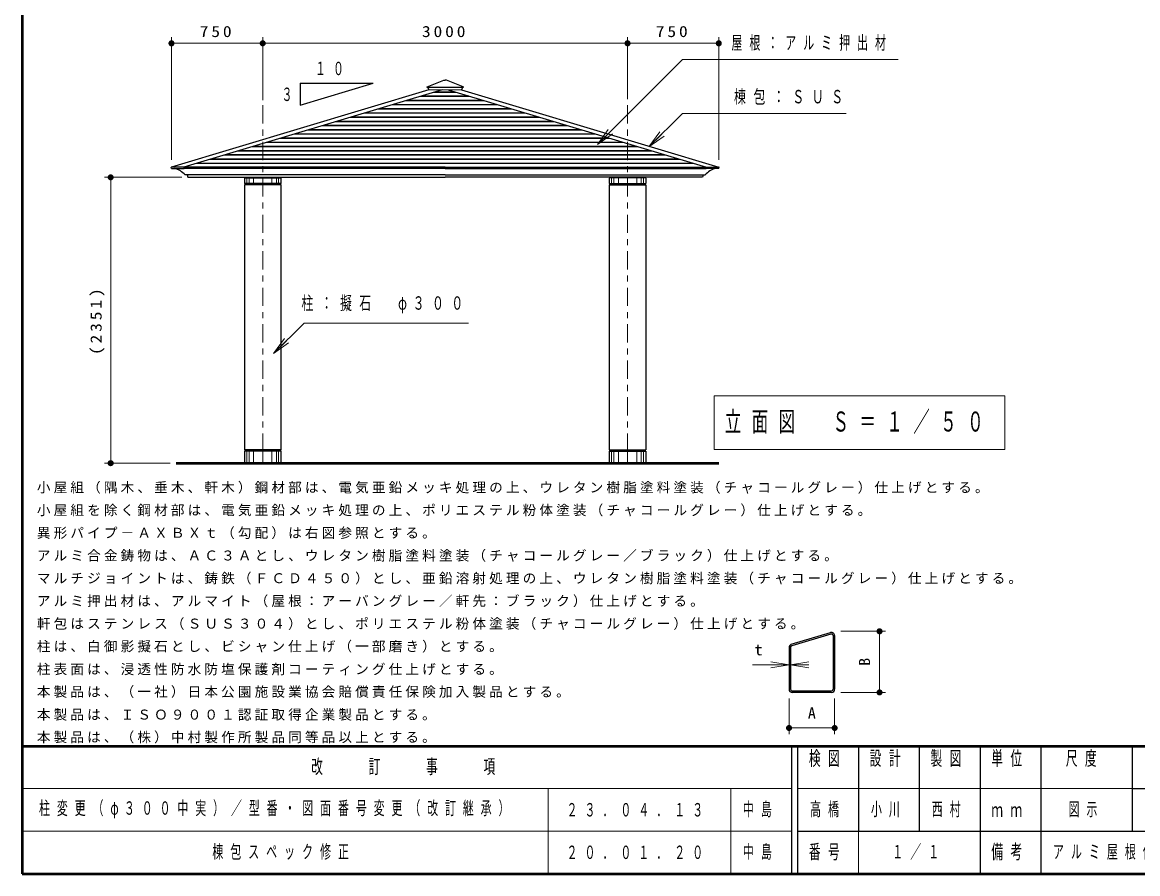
# Model space of a CAD drawing. Units: millimetres on the paper, with parts at other scales. Extents: x -365 to 0, y 0 to 257.
# Drawn here: x -365 to -181.6, y 0 to 140 of the extents above; entities that cross this region are included whole.
import ezdxf
from ezdxf.enums import TextEntityAlignment as Align

# ---------------------------------------------------------------- set-up
doc = ezdxf.new("R2010")
doc.units = ezdxf.units.MM
doc.linetypes.add('USER2', pattern=[6, 3, -1, 1, -1])
for name, color, linetype, lineweight in [('1_50', 7, 'Continuous', 25), ('CLASS1', 7, 'Continuous', 25), ('NAKAMURA図枠', 7, 'Continuous', 13)]:
    doc.layers.add(name, color=color, linetype=linetype, lineweight=lineweight)
doc.layers.add('99', color=7, linetype='Continuous')
doc.styles.add('ＭＳ ゴシック', font='')
doc.styles.get('ＭＳ ゴシック').set_extended_font_data('MS Gothic')

# ---------------------------------------------------------------- blocks, each defined once
blk = doc.blocks.new('filled_dot')
at = {"color": 0, "linetype": 'Continuous', "lineweight": -2, "const_width": 1.25}
blk.add_lwpolyline([(-0.625, 0, 1), (0.625, 0, 1)], format="xyb", close=True, dxfattribs=at)
blk = doc.blocks.new('open_arrow')
at = {"color": 0, "linetype": 'Continuous', "lineweight": -2}
blk.add_lwpolyline([(7.5, 1.25), (0, 0), (7.5, -1.25)], dxfattribs=at)

msp = doc.modelspace()

# ---------------------------------------------------------------- linework, layer by layer
at = {"layer": '1_50', "lineweight": 13}
for p, q in [((-340.467, 117.398), (-340.467, 137.569)), ((-325.467, 127.195), (-325.467, 137.569)), ((-265.467, 127.377), (-265.467, 137.569)), ((-250.467, 117.398), (-250.467, 137.569)), ((-340.467, 136.569), (-325.467, 136.569)), ((-325.467, 136.569), (-265.467, 136.569)), ((-265.467, 136.569), (-250.467, 136.569)), ((-270.432, 119.913), (-268.665, 122.388)), ((-270.432, 119.913), (-268.311, 122.034)), ((-267.958, 121.68), (-270.432, 119.913)), ((-261.951, 119.531), (-260.183, 122.005)), ((-261.951, 119.531), (-259.83, 121.652)), ((-259.476, 121.298), (-261.951, 119.531)), ((-338.778, 114.532), (-351.468, 114.532)), ((-350.468, 67.518), (-350.468, 114.532)), ((-328.096, 114.419), (-328.096, 113.518)), ((-327.721, 114.419), (-327.721, 113.518)), ((-326.971, 114.419), (-326.971, 113.518)), ((-325.471, 114.419), (-325.471, 113.518)), ((-323.971, 114.419), (-323.971, 113.518)), ((-323.221, 114.419), (-323.221, 113.518)), ((-322.846, 114.419), (-322.846, 113.518)), ((-268.093, 114.419), (-268.093, 113.518)), ((-267.718, 114.419), (-267.718, 113.518)), ((-266.968, 114.419), (-266.968, 113.518)), ((-265.468, 114.419), (-265.468, 113.518)), ((-263.968, 114.419), (-263.968, 113.518)), ((-263.218, 114.419), (-263.218, 113.518)), ((-262.843, 114.419), (-262.843, 113.518)), ((-323.676, 85.542), (-321.908, 88.017)), ((-323.676, 85.542), (-321.555, 87.663)), ((-321.201, 87.31), (-323.676, 85.542)), ((-251.229, 78.573), (-251.229, 69.773)), ((-203.429, 78.573), (-251.229, 78.573)), ((-203.429, 69.773), (-203.429, 78.573)), ((-251.229, 69.773), (-203.429, 69.773)), ((-328.096, 69.518), (-328.096, 67.518)), ((-327.721, 69.518), (-327.721, 67.518)), ((-326.971, 69.518), (-326.971, 67.518)), ((-325.471, 69.518), (-325.471, 67.518)), ((-323.971, 69.518), (-323.971, 67.518)), ((-323.221, 69.518), (-323.221, 67.518)), ((-322.846, 69.518), (-322.846, 67.518)), ((-268.093, 69.518), (-268.093, 67.518)), ((-267.718, 69.518), (-267.718, 67.518)), ((-266.968, 69.518), (-266.968, 67.518)), ((-265.468, 69.518), (-265.468, 67.518)), ((-263.968, 69.518), (-263.968, 67.518)), ((-263.218, 69.518), (-263.218, 67.518)), ((-262.843, 69.518), (-262.843, 67.518)), ((-340.702, 67.518), (-351.468, 67.518))]:
    msp.add_line(p, q, dxfattribs=at)
at = {"layer": '1_50', "color": 2}
for p, q in [((-298.449, 129.391), (-295.666, 130.498)), ((-295.666, 130.498), (-295.467, 130.498)), ((-295.269, 130.498), (-295.467, 130.498)), ((-292.486, 129.391), (-295.269, 130.498)), ((-298.46, 129.365), (-298.431, 129.29)), ((-298.296, 129.278), (-298.156, 128.925)), ((-292.639, 129.278), (-292.779, 128.925)), ((-292.475, 129.365), (-292.504, 129.29))]:
    msp.add_line(p, q, dxfattribs=at)
at = {"layer": '1_50', "color": 131}
for p, q in [((-298.139, 128.925), (-340.492, 116.219)), ((-295.973, 128.925), (-338.428, 116.188)), ((-294.962, 128.925), (-252.507, 116.188)), ((-292.796, 128.925), (-250.443, 116.219)), ((-340.453, 115.98), (-340.513, 116.179)), ((-340.453, 115.98), (-338.366, 115.98)), ((-338.366, 115.98), (-338.428, 116.188)), ((-252.569, 115.98), (-252.507, 116.188)), ((-250.482, 115.98), (-252.569, 115.98)), ((-250.482, 115.98), (-250.422, 116.179))]:
    msp.add_line(p, q, dxfattribs=at)
at = {"layer": '1_50'}
for p, q in [((-319.31, 126.409), (-307.31, 130.009)), ((-319.31, 130.009), (-319.31, 126.409)), ((-319.31, 130.008), (-307.31, 130.008)), ((-337.895, 114.922), (-337.778, 114.532)), ((-337.778, 114.532), (-295.467, 114.532)), ((-253.157, 114.532), (-295.467, 114.532)), ((-253.04, 114.922), (-253.157, 114.532))]:
    msp.add_line(p, q, dxfattribs=at)
at = {"layer": '1_50', "color": 2, "lineweight": 13}
for p, q in [((-298.458, 129.383), (-295.467, 129.383)), ((-298.412, 129.278), (-295.467, 129.278)), ((-298.156, 128.925), (-295.467, 128.925)), ((-292.477, 129.383), (-295.467, 129.383)), ((-292.523, 129.278), (-295.467, 129.278)), ((-292.779, 128.925), (-295.467, 128.925))]:
    msp.add_line(p, q, dxfattribs=at)
at = {"layer": '1_50', "color": 12, "lineweight": 13}
for p, q in [((-297.365, 128.507), (-295.467, 128.507)), ((-297.05, 128.602), (-295.467, 128.602)), ((-293.885, 128.602), (-295.467, 128.602)), ((-293.57, 128.507), (-295.467, 128.507)), ((-301.962, 127.128), (-295.467, 127.128)), ((-301.648, 127.222), (-295.467, 127.222)), ((-299.663, 127.818), (-295.467, 127.818)), ((-299.349, 127.912), (-295.467, 127.912)), ((-291.586, 127.912), (-295.467, 127.912)), ((-291.272, 127.818), (-295.467, 127.818)), ((-289.287, 127.222), (-295.467, 127.222)), ((-288.973, 127.128), (-295.467, 127.128)), ((-308.859, 125.059), (-295.467, 125.059)), ((-308.544, 125.153), (-295.467, 125.153)), ((-306.56, 125.749), (-295.467, 125.749)), ((-306.245, 125.843), (-295.467, 125.843)), ((-304.261, 126.438), (-295.467, 126.438)), ((-303.947, 126.533), (-295.467, 126.533)), ((-286.988, 126.533), (-295.467, 126.533)), ((-286.674, 126.438), (-295.467, 126.438)), ((-284.69, 125.843), (-295.467, 125.843)), ((-284.375, 125.749), (-295.467, 125.749)), ((-282.391, 125.153), (-295.467, 125.153)), ((-282.076, 125.059), (-295.467, 125.059)), ((-315.755, 122.99), (-295.467, 122.99)), ((-315.441, 123.084), (-295.467, 123.084)), ((-313.456, 123.68), (-295.467, 123.68)), ((-313.142, 123.774), (-295.467, 123.774)), ((-311.157, 124.369), (-295.467, 124.369)), ((-310.843, 124.464), (-295.467, 124.464)), ((-280.092, 124.464), (-295.467, 124.464)), ((-279.778, 124.369), (-295.467, 124.369)), ((-277.793, 123.774), (-295.467, 123.774)), ((-277.479, 123.68), (-295.467, 123.68)), ((-275.494, 123.084), (-295.467, 123.084)), ((-275.18, 122.99), (-295.467, 122.99)), ((-320.352, 121.611), (-295.467, 121.611)), ((-320.038, 121.705), (-295.467, 121.705)), ((-318.054, 122.3), (-295.467, 122.3)), ((-317.739, 122.395), (-295.467, 122.395)), ((-273.196, 122.395), (-295.467, 122.395)), ((-272.881, 122.3), (-295.467, 122.3)), ((-270.897, 121.705), (-295.467, 121.705)), ((-270.582, 121.611), (-295.467, 121.611)), ((-327.249, 119.542), (-295.467, 119.542)), ((-326.934, 119.636), (-295.467, 119.636)), ((-324.95, 120.232), (-295.467, 120.232)), ((-324.636, 120.326), (-295.467, 120.326)), ((-322.651, 120.921), (-295.467, 120.921)), ((-322.337, 121.016), (-295.467, 121.016)), ((-268.598, 121.016), (-295.467, 121.016)), ((-268.284, 120.921), (-295.467, 120.921)), ((-266.299, 120.326), (-295.467, 120.326)), ((-265.985, 120.232), (-295.467, 120.232)), ((-264.001, 119.636), (-295.467, 119.636)), ((-263.686, 119.542), (-295.467, 119.542)), ((-334.145, 117.473), (-295.467, 117.473)), ((-333.831, 117.567), (-295.467, 117.567)), ((-331.846, 118.163), (-295.467, 118.163)), ((-331.532, 118.257), (-295.467, 118.257)), ((-329.548, 118.852), (-295.467, 118.852)), ((-329.233, 118.947), (-295.467, 118.947)), ((-261.702, 118.947), (-295.467, 118.947)), ((-261.387, 118.852), (-295.467, 118.852)), ((-259.403, 118.257), (-295.467, 118.257)), ((-259.089, 118.163), (-295.467, 118.163)), ((-257.104, 117.567), (-295.467, 117.567)), ((-256.79, 117.473), (-295.467, 117.473)), ((-336.444, 116.783), (-295.467, 116.783)), ((-336.13, 116.878), (-295.467, 116.878)), ((-254.805, 116.878), (-295.467, 116.878)), ((-254.491, 116.783), (-295.467, 116.783))]:
    msp.add_line(p, q, dxfattribs=at)
at = {"layer": '1_50', "linetype": 'USER2', "lineweight": 13}
for p, q in [((-325.467, 126.377), (-325.467, 66.609)), ((-265.468, 126.377), (-265.468, 66.609))]:
    msp.add_line(p, q, dxfattribs=at)
at = {"layer": '1_50', "color": 4}
for p, q in [((-295.467, 116.188), (-340.467, 116.188)), ((-295.467, 116.001), (-338.372, 116.001)), ((-295.467, 116.188), (-250.467, 116.188)), ((-295.467, 116.001), (-252.563, 116.001)), ((-295.467, 114.922), (-338.234, 114.922)), ((-328.386, 114.519), (-328.472, 114.42)), ((-328.471, 114.419), (-322.471, 114.419)), ((-328.471, 114.418), (-328.471, 113.518)), ((-328.385, 114.518), (-322.557, 114.518)), ((-322.556, 114.519), (-322.47, 114.419)), ((-322.471, 114.418), (-322.471, 113.518)), ((-295.467, 114.922), (-252.701, 114.922)), ((-268.382, 114.519), (-268.468, 114.419)), ((-262.468, 114.419), (-268.468, 114.419)), ((-268.468, 114.418), (-268.468, 113.518)), ((-262.553, 114.518), (-268.382, 114.518)), ((-262.552, 114.519), (-262.467, 114.42)), ((-262.468, 114.418), (-262.468, 113.518)), ((-322.471, 113.518), (-328.471, 113.518)), ((-322.471, 113.318), (-328.471, 113.318)), ((-328.471, 113.318), (-328.471, 69.718)), ((-328.385, 113.518), (-328.385, 113.318)), ((-322.557, 113.518), (-322.557, 113.318)), ((-322.471, 113.318), (-322.471, 69.718)), ((-268.468, 113.518), (-262.468, 113.518)), ((-268.468, 113.318), (-262.468, 113.318)), ((-268.468, 113.318), (-268.468, 69.718)), ((-268.382, 113.518), (-268.382, 113.318)), ((-262.553, 113.518), (-262.553, 113.318)), ((-262.468, 113.318), (-262.468, 69.718)), ((-322.471, 69.718), (-328.471, 69.718)), ((-328.385, 69.718), (-328.385, 69.518)), ((-322.557, 69.718), (-322.557, 69.518)), ((-268.468, 69.718), (-262.468, 69.718)), ((-268.382, 69.718), (-268.382, 69.518)), ((-262.553, 69.718), (-262.553, 69.518)), ((-322.471, 69.518), (-328.471, 69.518)), ((-328.471, 69.518), (-328.471, 67.518)), ((-322.471, 69.518), (-322.471, 67.518)), ((-268.468, 69.518), (-262.468, 69.518)), ((-268.468, 69.518), (-268.468, 67.518)), ((-262.468, 69.518), (-262.468, 67.518))]:
    msp.add_line(p, q, dxfattribs=at)
at = {"layer": '1_50', "lineweight": 50}
msp.add_line((-339.702, 67.518), (-250.468, 67.518), dxfattribs=at)
at = {"layer": '1_50', "lineweight": 13}
for points in [[(-270.432, 119.913), (-256.449, 133.896), (-220.968, 133.896)], [(-261.951, 119.531), (-256.449, 125.032), (-229.509, 125.032)], [(-323.676, 85.542), (-318.659, 90.559), (-291.647, 90.559)]]:
    msp.add_lwpolyline(points, dxfattribs=at)
at = {"layer": '1_50', "color": 2}
for centre, start, end in [((-298.442, 129.372), 111.7, 201.7), ((-298.412, 129.298), 201.7, 270), ((-292.523, 129.298), 270, 338.3), ((-292.493, 129.372), 338.3, 68.3)]:
    msp.add_arc(centre, 0.02, start, end, dxfattribs=at)
at = {"layer": '1_50', "color": 131}
for centre, start, end in [((-340.482, 116.188), 106.69924, 196.69924), ((-250.453, 116.188), 343.30076, 73.30076)]:
    msp.add_arc(centre, 0.032, start, end, dxfattribs=at)
at = {"layer": '1_50', "color": 4}
for centre, start, end in [((-340.685, 112.865), 40.00125, 76.72173), ((-250.25, 112.865), 103.27827, 139.99875)]:
    msp.add_arc(centre, 3.2, start, end, dxfattribs=at)
at = {"layer": 'CLASS1'}
for p, q in [((-238.538, 37.726), (-232.088, 39.661)), ((-232.015, 39.416), (-238.465, 37.481)), ((-231.675, 39.158), (-231.675, 30.339)), ((-231.413, 39.158), (-231.413, 30.339)), ((-238.913, 37.223), (-238.913, 30.339)), ((-238.65, 37.223), (-238.65, 30.339)), ((-231.938, 29.814), (-238.388, 29.814)), ((-238.387, 30.076), (-231.938, 30.076))]:
    msp.add_line(p, q, dxfattribs=at)
at = {"layer": 'CLASS1', "lineweight": 13}
for p, q in [((-230.413, 39.864), (-223.032, 39.864)), ((-224.032, 39.864), (-224.032, 29.814)), ((-235.65, 34.365), (-244.935, 34.365)), ((-230.413, 29.814), (-223.032, 29.814)), ((-238.913, 28.814), (-238.913, 22.965)), ((-231.413, 28.814), (-231.413, 22.965)), ((-231.413, 23.965), (-238.913, 23.965))]:
    msp.add_line(p, q, dxfattribs=at)
at = {"layer": 'CLASS1'}
for centre, radius, start, end in [((-231.938, 39.158), 0.525, 0, 106.69926), ((-231.938, 39.158), 0.263, 0, 106.70022), ((-238.388, 37.223), 0.525, 106.69783, 179.99996), ((-238.388, 37.223), 0.263, 106.70023, 179.99996), ((-238.388, 30.339), 0.525, 179.99998, 270.00003), ((-238.388, 30.339), 0.263, 179.99998, 270.00003), ((-231.938, 30.339), 0.525, 270.00002, 0), ((-231.938, 30.339), 0.263, 270.00002, 0)]:
    msp.add_arc(centre, radius, start, end, dxfattribs=at)
at = {"layer": 'NAKAMURA図枠', "lineweight": 50}
for p, q in [((-365, 257), (-365, 0)), ((-365, 21), (0, 21)), ((-365, 0), (0, 0))]:
    msp.add_line(p, q, dxfattribs=at)
at = {"layer": 'NAKAMURA図枠', "color": 211, "lineweight": 25}
for p, q in [((-238.5, 21), (-238.5, 0)), ((-237.5, 21), (-237.5, 0)), ((-227.5, 21), (-227.5, 7)), ((-217.5, 21), (-217.5, 7)), ((-207.5, 21), (-207.5, 0)), ((-197.5, 21), (-197.5, 7)), ((-182.5, 21), (-182.5, 7)), ((-182.5, 14), (-70, 14)), ((-237.5, 7), (0, 7))]:
    msp.add_line(p, q, dxfattribs=at)
at = {"layer": 'NAKAMURA図枠'}
for p, q in [((-365, 14), (-238.5, 14)), ((-278.5, 14), (-278.5, 0)), ((-248.5, 14), (-248.5, 0)), ((-237.5, 14), (-182.5, 14)), ((-365, 7), (-238.5, 7)), ((-227.5, 7), (-227.5, 0))]:
    msp.add_line(p, q, dxfattribs=at)
at = {"layer": 'NAKAMURA図枠', "lineweight": 25}
msp.add_line((-197.5, 7), (-197.5, 0), dxfattribs=at)

# ---------------------------------------------------------------- block references
at = {"layer": '1_50', "lineweight": 13, "xscale": 0.4, "yscale": 0.4}
msp.add_blockref('filled_dot', (-340.467, 136.569), dxfattribs=at)
for p, rotation in [((-325.467, 136.569), 180), ((-265.467, 136.569), 180), ((-250.467, 136.569), 180), ((-350.468, 114.532), 270), ((-350.468, 67.518), 90)]:
    msp.add_blockref('filled_dot', p, dxfattribs=dict(at, rotation=rotation))
at = {"layer": 'CLASS1', "lineweight": 13, "xscale": 0.4, "yscale": 0.4}
for name, p, rotation in [('filled_dot', (-224.032, 39.864), 270), ('open_arrow', (-238.913, 34.365), 180), ('filled_dot', (-224.032, 29.814), 90), ('filled_dot', (-231.413, 23.965), 180)]:
    msp.add_blockref(name, p, dxfattribs=dict(at, rotation=rotation))
for name, p in [('open_arrow', (-238.65, 34.365)), ('filled_dot', (-238.913, 23.965))]:
    msp.add_blockref(name, p, dxfattribs=at)

# ---------------------------------------------------------------- texts
at = {"layer": '1_50', "style": 'ＭＳ ゴシック', "width": 0.6}
msp.add_text('３', height=2.199, dxfattribs=at).set_placement((-321.471, 128.18), align=Align.MIDDLE_CENTER)
at = {"layer": '1_50', "style": 'ＭＳ ゴシック'}
for s, insert, char_height, attachment_point in [('\\T1.33;\\W1.15;750', (-332.967, 137.569), 1.833, 8), ('\\T1.33;\\W1.15;3000', (-295.467, 137.569), 1.833, 8), ('\\T1.33;\\W1.15;750', (-257.967, 137.569), 1.833, 8), ('\\T1.64;\\W0.6;屋根：アルミ押出材', (-248.384, 136.546), 2.199, 4), ('\\T1.64;\\W0.6;１０', (-313.909, 132.418), 2.199, 5), ('\\T1.64;\\W0.65;棟包：ＳＵＳ', (-247.964, 127.682), 2.199, 4), ('\\T1.63;\\W0.65;柱：擬石\u3000φ３００', (-319.106, 93.559), 2.199, 4), ('\\T1.64;\\W0.6;立面図\u3000Ｓ＝１／５０', (-227.329, 74.173), 3.299, 5)]:
    msp.add_mtext(s, dxfattribs=dict(at, insert=insert, char_height=char_height, attachment_point=attachment_point))
at = {"layer": '1_50', "insert": (-351.468, 91.025), "char_height": 1.833, "attachment_point": 8, "rotation": 90, "style": 'ＭＳ ゴシック'}
msp.add_mtext('\\T1.33;\\W1.15;(2351)', dxfattribs=at)
at = {"layer": '99', "char_height": 2.199, "style": 'ＭＳ ゴシック'}
for s, insert, attachment_point in [('\\T1.63;\\W0.6;柱変更（φ３００中実）／型番・図面番号変更（改訂継承）', (-362.25, 10.5), 4), ('\\T1.64;\\W0.6;２３．０４．１３', (-275.5, 10.5), 4), ('\\T1.64;\\W0.6;中島', (-246.5, 10.5), 4), ('\\T1.64;\\W0.6;高橋', (-232.5, 10.5), 5), ('\\T1.64;\\W0.6;小川', (-222.5, 10.5), 5), ('\\T1.64;\\W0.6;西村', (-212.5, 10.5), 5), ('\\T1.64;\\W0.6;図示', (-190, 10.5), 5), ('\\T1.64;\\W0.6;棟包スペック修正', (-333.75, 3.5), 4), ('\\T1.64;\\W0.6;２０．０１．２０', (-275.5, 3.5), 4), ('\\T1.64;\\W0.6;中島', (-246.5, 3.5), 4), ('\\T1.64;\\W0.6;１／１', (-217.5, 3.5), 5), ('\\T1.64;\\W0.6;アルミ屋根仕様／ＲＣ基礎', (-195.5, 3.5), 4)]:
    msp.add_mtext(s, dxfattribs=dict(at, insert=insert, attachment_point=attachment_point))
at = {"layer": 'CLASS1', "style": 'ＭＳ ゴシック', "width": 1.05}
for s, p in [('t', (-243.935, 35.365)), ('A', (-235.163, 24.965))]:
    msp.add_text(s, height=1.833, dxfattribs=at).set_placement(p, align=Align.BOTTOM_CENTER)
msp.add_text('B', height=1.833, rotation=90, dxfattribs=at).set_placement((-225.032, 34.839), align=Align.BOTTOM_CENTER)
at = {"layer": 'CLASS1', "char_height": 1.642, "attachment_point": 7, "style": 'ＭＳ ゴシック'}
for s, insert in [('\\T1.23;小屋組（隅木、垂木、軒木）鋼材部は、電気亜鉛メッキ処理の上、ウレタン樹脂塗料塗装（チャコールグレー）仕上げとする。', (-362.607, 62.496)), ('\\T1.23;小屋組を除く鋼材部は、電気亜鉛メッキ処理の上、ポリエステル粉体塗装（チャコールグレー）仕上げとする。', (-362.607, 58.762)), ('\\T1.23;異形パイプ－ＡＸＢＸｔ（勾配）は右図参照とする。', (-362.607, 55.029)), ('\\T1.23;アルミ合金鋳物は、ＡＣ３Ａとし、ウレタン樹脂塗料塗装（チャコールグレー／ブラック）仕上げとする。', (-362.607, 51.296)), ('\\T1.23;マルチジョイントは、鋳鉄（ＦＣＤ４５０）とし、亜鉛溶射処理の上、ウレタン樹脂塗料塗装（チャコールグレー）仕上げとする。', (-362.607, 47.562)), ('\\T1.23;アルミ押出材は、アルマイト（屋根：アーバングレー／軒先：ブラック）仕上げとする。', (-362.607, 43.829)), ('\\T1.23;軒包はステンレス（ＳＵＳ３０４）とし、ポリエステル粉体塗装（チャコールグレー）仕上げとする。', (-362.607, 40.096)), ('\\T1.23;柱は、白御影擬石とし、ビシャン仕上げ（一部磨き）とする。', (-362.607, 36.362)), ('\\T1.23;柱表面は、浸透性防水防塩保護剤コーティング仕上げとする。', (-362.607, 32.629)), ('\\T1.23;本製品は、（一社）日本公園施設業協会賠償責任保険加入製品とする。', (-362.607, 28.896)), ('\\T1.23;本製品は、ＩＳＯ９００１認証取得企業製品とする。', (-362.607, 25.162)), ('\\T1.23;本製品は、（株）中村製作所製品同等品以上とする。', (-362.607, 21.429))]:
    msp.add_mtext(s, dxfattribs=dict(at, insert=insert))
at = {"layer": 'NAKAMURA図枠', "color": 4, "char_height": 2.346, "style": 'ＭＳ ゴシック'}
for s, insert, attachment_point in [('\\T1.64;\\W0.6;検図', (-232.5, 20.167), 2), ('\\T1.64;\\W0.6;設計', (-222.5, 20.167), 2), ('\\T1.64;\\W0.6;製図', (-212.5, 20.167), 2), ('\\T1.64;\\W0.6;単位', (-202.5, 20.167), 2), ('\\T1.64;\\W0.6;尺度', (-190.25, 20.167), 2), ('\\T1.64;\\W0.6;改\u3000\u3000訂\u3000\u3000事\u3000\u3000項', (-301.75, 17.5), 5), ('\\T1.64;\\W0.6;ｍｍ', (-202.5, 10.5), 5), ('\\T1.64;\\W0.6;番号', (-232.5, 3.5), 5), ('\\T1.64;\\W0.6;備考', (-202.5, 3.5), 5)]:
    msp.add_mtext(s, dxfattribs=dict(at, insert=insert, attachment_point=attachment_point))

doc.saveas('drawing.dxf')
